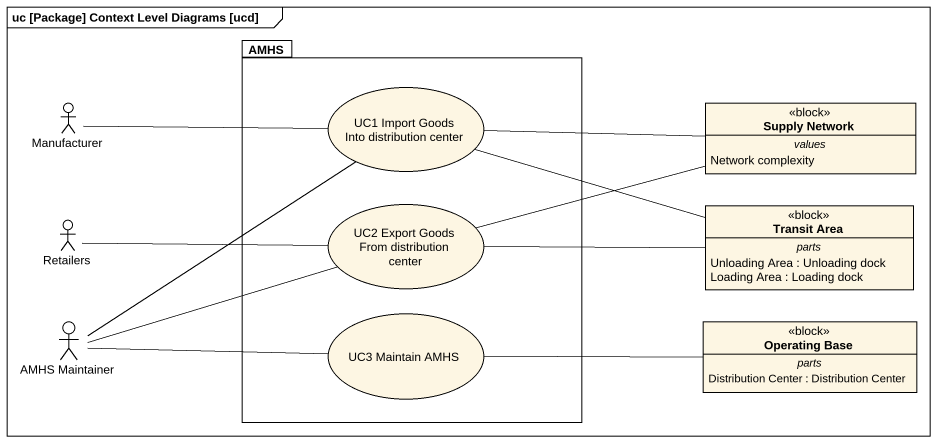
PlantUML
@startuml
mainframe uc [Package] Context Level Diagrams [ucd]
allowmixing
hide circle
hide empty members
package AMHS {
  usecase "UC1 Import Goods Into distribution center" as UC1_Import_Goods_Into
  usecase "UC2 Export Goods From distribution center" as UC2_Export_Goods_From
  usecase "UC3 Maintain AMHS" as UC3_Maintain_AMHS
}
actor Manufacturer
class "Supply Network" as Supply_Network <<block>> {
  -- values --
  Network complexity
}
actor Retailers
class "Transit Area" as Transit_Area <<block>> {
  -- parts --
  Unloading Area : Unloading dock
  Loading Area : Loading dock
}
actor "AMHS Maintainer" as AMHS_Maintainer
class "Operating Base" as Operating_Base <<block>> {
  -- parts --
  Distribution Center : Distribution Center
}
UC1_Import_Goods_Into -right- Supply_Network
Manufacturer -right- UC1_Import_Goods_Into
Retailers -right- UC2_Export_Goods_From
UC2_Export_Goods_From -right- Supply_Network
UC2_Export_Goods_From -right- Transit_Area
Transit_Area -left- UC1_Import_Goods_Into
AMHS_Maintainer -up- UC1_Import_Goods_Into
AMHS_Maintainer -right- UC2_Export_Goods_From
AMHS_Maintainer -right- UC3_Maintain_AMHS
Operating_Base -left- UC3_Maintain_AMHS
@enduml
